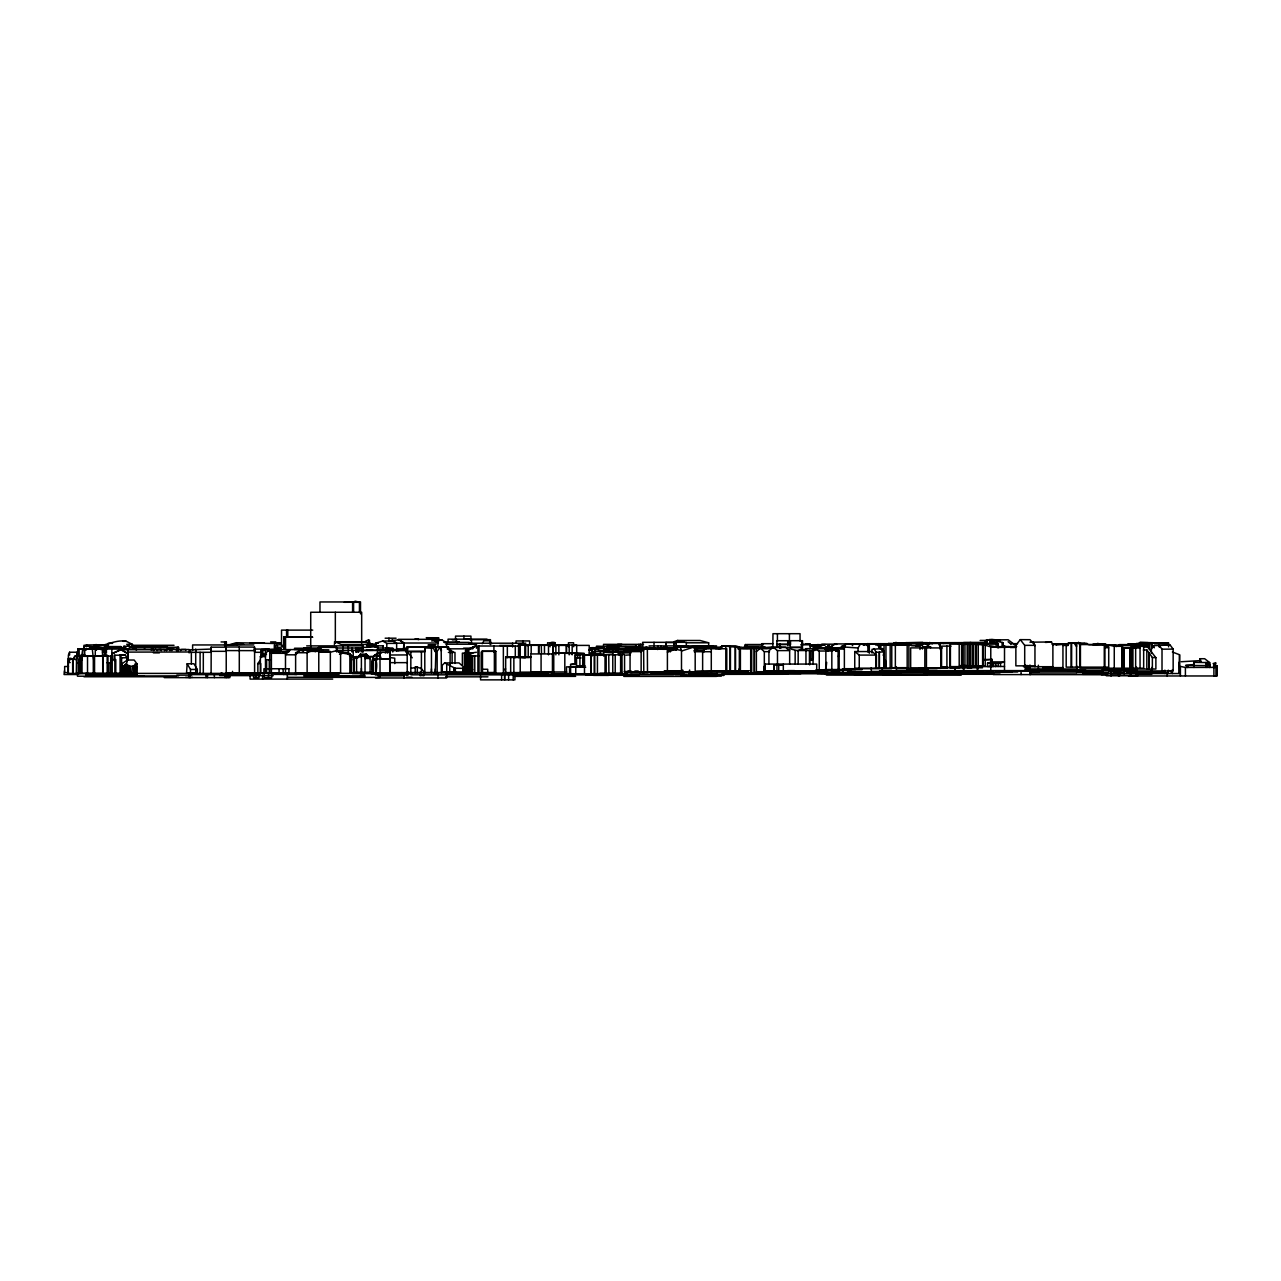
<?xml version="1.0" encoding="UTF-8"?>
<svg xmlns="http://www.w3.org/2000/svg" width="1281" height="1281" viewBox="0 0 1281 1281"><rect width="100%" height="100%" fill="white"/><g stroke="black" fill="none" stroke-linecap="round" stroke-linejoin="round"><path stroke-width="1.5" d="M78.701 656.144L78.701 648.987L84.946 648.987L84.066 649.051M269.747 673.085L269.747 651.196M361.386 668.346L361.386 672.205L361.402 655.039L356.55 658.354L356.582 672.205M674.398 645.912L674.398 642.502M911.127 643.815L905.811 642.646L927.252 642.646L927.252 646.585L930.358 643.126L962.928 642.918L930.358 643.126M336.695 647.385L336.663 651.533L336.695 647.385L318.345 647.385L318.361 650.284M211.125 650.876L211.141 647.177L226.161 647.177L226.225 651.324L211.173 651.34L211.173 650.059M389.792 654.687L389.824 650.556L389.904 672.685M432.834 647.642L440.392 646.921L407.182 646.809L407.23 672.829M366.67 650.3L407.326 650.556L406.718 654.623M997.643 645.256L997.643 639.86L1008.179 639.779L1016.377 646.008M375.925 672.845C379.672 653.118 368.704 655.135 372.547 672.845L372.403 659.667C376.758 660.372 386.221 657.089 377.014 655.904L376.934 653.278L379.977 653.278L380.025 672.845M76.796 655.071L76.828 652.221L69.574 652.237L68.405 655.071L68.341 673.438L128.132 673.518M189.86 649.867L211.141 649.067M171.878 650.572L171.894 649.515L169.877 650.556M360.345 654.127L366.126 654.127C366.078 660.676 365.357 649.851 368.368 656.929L368.368 658.114L368.352 656.496C379.881 656.176 364.188 657.97 361.402 655.472L361.402 656.753M104.834 648.122L104.882 646.553L120.798 646.569L122.175 648.122L103.489 647.61M161.246 650.604L161.262 649.515L157.787 649.515L157.051 650.604M360.441 654.559L358.136 656.929L360.441 654.559L360.393 656.416C357.015 655.135 359.545 659.251 356.246 656.577L353.78 658.546M191.349 663.958L191.349 652.862L189.732 650.46L189.7 651.981L128.148 652.109L128.132 660.259M310.546 649.691L312.468 649.483L294.63 649.339L307.104 649.291M153.832 650.604L153.864 649.531L150.405 649.531M166.626 650.62L166.658 649.515L164.48 650.556M405.629 651.389L405.709 647.978L405.821 652.045M435.348 668.938L435.252 672.621L436.004 647.273L448.414 646.841L450.111 651.004L450.111 664.759M185.793 650.444L185.809 649.499L181.454 649.499L180.733 650.572M254.471 649.227L254.519 647.081L239.243 647.081M357.255 657.761L358.792 656.32M106.419 656.096L112.36 656.096L112.248 659.955L112.36 653.374L114.249 652.589M177.483 650.572L177.082 649.499L176.346 650.588M284.078 646.665L274.518 648.122L274.582 645.48L280.891 644.503L284.078 646.665L284.078 648.122M380.025 652.285L380.025 653.934L380.025 652.285L389.728 652.285L389.728 653.87M815.164 648.907L815.292 645.656L820.657 645.656M269.09 650.892L269.17 649.067L254.551 649.067L254.471 650.876M1216.806 675.968L1216.806 665.896C1209.44 662.709 1218.952 668.234 1213.908 667.401L1185.405 667.449L1180.409 666.408L1180.409 675.968M986.93 641.397L986.93 642.934M421.065 668.314L424.828 672.813L424.748 647.001L424.828 651.116L407.23 651.212L407.182 646.809M281.115 649.771L280.939 648.762L278.409 652.237M955.034 666.76L954.777 670.716L954.777 666.969M121.503 674.286L121.567 665.127C119.661 665.704 124.513 661.829 120.958 665.383L121.006 666.152M745.126 647.241L745.366 644.599L763.412 644.599M73.161 673.422L73.161 659.283L74.794 655.952L76.588 655.936L76.316 673.422M489.598 643.735L489.87 640.772L484.01 640.772L482.184 643.735M82.032 659.187L82.288 656.545L80.207 656.577L79.294 673.486M448.414 646.841L436.116 647.481L435.764 651.004L435.764 647.562M102.512 652.509L102.816 649.531L100.655 649.547M746.439 647.001L746.679 644.679L762.659 644.679M826.677 662.373L825.861 669.947L825.861 651.02M104.738 655.28L104.946 653.582L106.259 656M432.61 646.265L431.393 648.266M838.415 656.769L839.151 651.308L836.685 647.946L824.66 648.827M122.271 663.59L127.267 660.019L134.169 660.019L137.067 663.942L135.081 663.878L135.29 674.286M121.503 665.96L120.99 666.712L122.48 666.809L126.499 663.99L126.819 674.286M1209.808 664.487L1209.568 665.656L1185.582 665.431L1193.348 664.839L1193.956 662.373L1209.664 662.597L1209.953 663.622L1207.006 664.471L1209.808 664.487L1209.808 667.449M1151.347 670.94L1152.019 667.321M126.499 663.99L127.267 660.019M978.14 666.953L977.403 670.716L977.403 666.953M127.78 665.191L127.78 674.286L127.78 665.191L130.278 666.809L130.278 674.286M883.233 655.44L884.034 651.837L882.289 648.602L872.025 649.291L872.025 653.038M135.29 664.839L136.362 666.616L133.48 665.56L134.233 674.286M1053.959 644.295L1056.281 644.743M126.659 674.286L126.819 664.487M584.889 665.576L576.882 665.88L576.53 667.209L576.53 657.97L581.11 657.97M676.24 650.3L677.025 647.465L680.147 646.505L681.492 651.036L695.183 646.633L679.939 647.273L683.91 646.617M96.683 645.112L107.924 644.791M311.747 649.355L318.425 649.355L294.582 648.762L301.051 649.483M623.383 652.221L624.648 649.355L638.675 649.339L637.81 649.355M529.341 657.505L505.643 657.473M83.617 648.859L84.578 646.136L96.299 646.825M547.595 645.384L547.595 642.726C565.69 645.128 545.626 638.05 550.141 646.793M618.211 652.894L617.73 651.709L612.782 651.725L612.238 652.894L603.671 652.253L603.671 656.112M350.818 672.893L350.994 656.48L350.978 672.893M583.544 665.912L582.887 667.209L582.887 654.799M583.912 665.592L583.063 667.209L583.063 654.799M1006.674 647.017L1003.007 645.24L1002.959 642.678L999.02 641.717L998.411 640.612L1000.461 640.612L998.235 639.779M605.849 648.73L607.05 646.617L626.937 646.697L635.328 648.827L635.328 647.834L633.551 648.81M891.56 668.698L844.371 668.698L844.371 647.033L846.117 643.975L866.42 644.295L867.91 646.473M1216.806 665.896L1213.139 663.59L1215.685 662.661L1215.989 663.478M70.647 658.578L74.538 659.219L70.647 658.578L68.341 662.517L70.231 662.517M73.305 659.747L74.266 658.162L75.227 659.747M858.046 651.741L858.046 647.962L860.464 643.975L866.42 644.295M1068.434 642.918L1087.153 643.574L1068.434 642.918L1066.192 646.553L1066.192 667.129L1108.722 667.129L1108.722 647.754L1105.807 644.279L1092.661 644.551M669.611 650.876L672.157 648.698L677.457 648.698M189.7 651.981L189.124 652.862L189.124 649.531L119.581 649.531M187.154 663.766L186.562 672.877L197.306 672.877L197.306 669.451L193.991 663.766L187.154 663.766L190.501 669.467L190.501 672.877M613.679 648.314L614.768 646.697L617.698 647.529M260.379 673.085L260.379 656.609L261.788 654.527L265.183 654.527M866.484 644.615L867.125 643.686L889.174 643.702L874.955 644.231M257.865 673.085L257.865 663.526L260.251 660.083M387.502 653.054L389.696 649.931L389.744 672.845M267.985 650.492L271.396 651.869L280.315 651.869L277.721 650.492L267.985 650.492L265.487 653.934L265.487 673.085M155.257 647.914L156.298 646.569L166.066 646.409L167.058 647.626M437.157 672.621L437.157 651.212L440.184 647.273M1151.347 649.115L1154.181 645.432L1170.226 645.144L1173.156 649.115L1173.156 670.94L1125.743 670.94M1034.952 665.848L1015.865 665.848L1015.865 645.352L1020.284 639.635L1030.036 639.699L1034.952 645.352L1034.952 666.712M134.329 646.537L133.192 647.962L134.361 646.489L144.048 646.409L145.057 647.529M576.882 665.88L575.761 667.209L575.761 673.79M894.41 645.32L896.492 642.934L920.27 643.046L896.492 642.934M103.489 648.122L104.882 646.553M136.443 650.268L135.146 647.273L129.685 647.369L127.924 649.963M739.473 649.259L741.395 647.113L736.015 647.113M1132.084 647.994L1134.822 645.048L1140.042 647.994L1132.084 647.994L1132.084 668.202M290.259 649.595L285.487 654.783L295.623 654.831L300.427 649.595L261.068 649.675L261.068 657.441M643.622 650.059L641.14 651.597L592.062 651.629L592.062 655.424M151.478 649.611L152.391 648.65L153.079 649.611M285.487 673.117L285.487 653.31L286.976 651.773M278.858 651.565L272.885 651.773L271.396 653.294L285.487 653.31M654.015 648.394L603.559 648.57L604.6 651.741L609.083 647.818L613.199 649.387L613.199 653.15M609.5 647.818L605.289 651.789L608.635 650.62L607.867 648.794L604.6 651.741M444.635 662.918L442.121 665.415L442.121 671.917L465.243 671.917L465.243 668.41L459.014 662.918L444.635 662.918L455.363 668.41L455.363 671.917M227.938 644.711L243.678 644.247M718.977 648.73L722.036 645.848L735.646 645.848L739.345 646.985L739.345 672.877L738.785 669.162M277.721 650.492L276.296 651.276M608.635 648.794L605.289 651.613M756.27 651.709L760.402 648.186L773.468 648.186M841.329 647.61L837.358 648.17L841.281 647.61L845.908 643.895M386.766 652.221L389.696 649.931L386.013 652.477M1005.873 647.497L1006.498 646.521M1008.419 646.521L1005.873 646.985M368.976 643.126L373.315 644.503C370.481 643.174 360.473 642.277 368.32 640.1L369.456 640.1L369.456 644.071M816.766 647.818L821.874 644.183L834.636 644.183L829.48 647.818L829.48 645.608L824.852 647.642L829.48 645.608M638.242 649.115L651.677 648.33L650.364 648.378M385.277 652.99L389.696 649.931M378.119 653.086C367.359 661.108 378.103 650.956 381.546 653.086M356.55 658.354L361.386 655.055M354.1 658.354L358.344 657.121M261.068 649.675L281.115 649.003L280.203 649.595M594.832 653.886L598.211 653.774M334.341 644.487L334.885 641.733L365.661 641.733M350.145 672.893L354.052 672.893L354.052 656.833L350.337 656.416L352.803 656.48L347.679 652.605L343.5 652.605L347.775 652.686L351.667 655.648M618.355 648.859L619.283 648.314L616.545 648.907M570.589 673.79L570.589 664.455L575.025 663.622L574.897 654.799L622.054 654.799M1116.231 646.553L1119.642 644.615L1130.611 644.615L1133.557 646.248M1076.536 667.129L1076.536 643.526L1078.49 642.454L1080.091 643.526L1080.043 667.129L1080.091 644.551L1104.927 644.551L1104.927 667.129M94.282 645.112L96.251 644.503M310.162 651.517L313.365 649.755L328.817 649.835M467.725 673.63L467.725 649.787L474.627 646.104L478.454 646.825M475.699 646.104L467.757 649.787M708.937 647.497L710.715 646.553L716.944 647.85L710.363 646.553L708.521 647.85M465.499 650.572L474.338 646.793L465.499 650.572L465.499 673.934M295.623 672.941L295.623 652.734L300.875 650.252L312.404 650.252L315.446 651.693M591.246 655.424L592.398 654.799M705.303 647.594L708.009 647.321L708.025 648.538M111.847 653.838L120.798 649.643L128.132 653.838L121.327 649.643L112.36 653.374M312.404 650.252L307.12 652.734L295.623 652.734M787.191 650.172L790.057 648.843L798.159 650.844L798.159 664.311M798.768 650.172L801.666 648.843L805.957 650.54L814.876 650.524M819.664 646.377L824.035 644.871M827.126 651.004L831.833 651.004L834.956 649.595L838.126 650.988L838.126 669.947M414.996 639.011L418.919 639.507L416.869 638.899M825.861 651.004L829.111 649.595L834.956 649.595M651.997 648.458L653.518 647.818M638.418 649.051L641.349 647.818M569.549 673.79L569.549 667.161L576.338 666.728M836.685 647.946L834.523 648.827L844.371 647.369M987.539 663.11L992.183 661.893L1004.512 661.893L1000.509 663.014L987.539 663.11L987.539 666.472L1004.512 666.472M132.343 647.594L132.343 644.311L126.243 641.285C115.418 639.331 105.859 646.104 95.467 646.232L93.433 647.594M667.401 651.036L672.061 649.259L676.096 650.027M662.789 648.25L650.075 648.762L666.28 648.25L661.204 648.234M618.243 652.525L620.612 651.661L622.71 652.942M686.312 642.806L708.665 642.79L700.034 640.484L677.457 640.484L674.062 641.717L674.062 646.489M765.141 666.056L764.084 666.408L764.084 670.764L816.702 670.764L816.702 664.07L764.901 664.07L764.901 670.764M762.691 647.225L762.003 643.686L772.923 643.686M417.302 672.813L417.302 667.177L410.849 668.346M466.62 673.934L466.62 650.316L468.846 649.595M375.509 647.225L375.509 643.286L382.667 641.028L392.578 641.028L396.646 643.382L386.798 643.382L382.667 641.028M229.587 644.775L236.152 642.726L274.518 643.494L274.518 648.122M276.44 643.751L279.738 642.726L280.891 644.503M339.481 654.207L344.813 652.541L349.873 654.095L349.873 673.214M374.965 646.425L377.655 647.193L373.988 646.601M896.22 642.389L893.674 643.11L922.56 642.389L923.489 644.327M875.932 645L879.15 644.087M877.517 644.023L878.958 647.433L878.958 643.622L875.676 644.551L876.364 643.686L878.958 644.455L867.125 643.686M392.162 639.86L396.646 643.19L404.011 643.222L399.4 639.86L388.944 640.756L388.944 638.194M869.319 643.831L863.33 644.967L869.319 643.831L869.319 653.23M813.051 658.738L809.672 659.667L812.778 659.667M529.581 644.807L532.752 644.775M541.943 644.807L545.114 644.775M1149.265 645.192L1138.585 645.624L1138.585 643.446L1136.503 643.446L1136.503 646.216M1108.722 645.32L1107.569 645.88M598.227 648.138L606.345 645.976L620.709 645.976M987.219 643.735L991.91 642.502L998.155 644.087L998.155 647.898M679.939 647.273L683.91 646.905M90.086 649.067L103.137 648.875M431.633 640.948L441.945 639.94L446.605 642.822L446.605 646.729M940.238 649.563L940.238 642.678L963.584 642.63L963.584 644.151L970.486 642.502L977.403 644.343L979.917 643.719L990.773 646.873L996.714 647.001L989.605 645.8M992.823 642.934L992.743 639.539L997.643 639.972M668.17 648.682L676.336 647.449L670.523 648.891M924.466 643.751L930.086 642.534L925.138 643.751M323.901 652.221L318.777 652.205L330.338 652.205L335.782 650.892L340.586 652.221L340.586 672.781L307.12 672.813M958.828 643.735L964.529 642.389L985.762 642.422L985.762 644.135M980.109 643.735L985.762 642.422M695.135 646.505L677.025 647.465M357.783 657.505L358.184 656.288M816.205 648.682L813.099 645.688L809.592 645.672M816.477 648.955L818.031 648.602M444.203 642.422L458.326 642.197L457.381 642.422M987.139 641.605L984.24 642.454M647.065 647.097L640.052 648.618L667.193 648.666M642.502 648.65C641.973 645.416 665.399 649.739 653.983 648.586M87.524 673.47L87.524 656.4L90.246 655.856L107.972 656L107.972 673.47M92.296 649.003L93.049 655.856L75.387 656.448L102.512 656L102.512 649.003M372.547 659.635L372.771 672.845M1181.258 661.733L1199.608 660.66L1200.057 658.722L1204.668 658.722L1209.664 662.597M479.318 672.957L469.358 673.085L469.358 653.294L476.42 652.269M405.42 674.286L401.626 674.959L401.626 672.605M85.843 655.712L82.016 656.336L82.016 673.47M88.373 656.336L90.246 655.856M922.416 645.096L915.835 645.688L922.416 645.096L922.416 649.019M663.094 647.481L666.905 647.257L663.094 647.481L663.094 649.419M696.832 648.426L702.661 648.442L699.138 648.426M805.589 648.666L817.951 648.634M408.367 672.557L420.136 672.557M103.809 655.28L107.172 655.119L107.172 673.47M95.659 649.035L97.26 648.875M1056.297 644.984L1062.942 644.327L1062.942 668.986M428.35 644.919L435.716 644.727L428.35 644.919L428.35 647.049M773.852 670.764L773.852 665.207L783.315 664.791L776.959 665.191L776.959 670.764M385.853 659.155L389.728 658.818L380.025 658.818M892.617 645.256L907.172 644.327L907.172 667.673L890.167 667.721M773.852 665.207L774.156 670.764M380.025 655.904L377.014 656.176L376.95 653.902M880.383 649.291L880.383 644.807L895.355 645.368L907.172 644.327M892.937 645.256L891.768 645.368L891.768 667.673M1045.536 642.454L1051.509 641.957L1052.886 645.384M77.244 663.142L78.926 663.014L78.926 673.47M625.945 655.167L630.06 654.863M890.167 668.042L890.167 645.064L900.015 644.311L882.209 645.064M1029.956 642.197L1051.509 641.957M984.32 660.019L992.183 659.443L992.183 666.584L975.946 666.584M112.36 656.096L110.678 656.208L110.678 673.518M77.789 656.144L77.789 649.051L78.701 648.987L78.733 656.529M663.014 648.875L671.724 648.49L665.8 648.891M890.167 645.192L902.705 644.503L892.617 645.192M982.879 672.813L982.879 671.724L979.693 671.548L979.693 672.621L989.893 673.31L989.893 672.221L986.722 671.901L986.722 672.973L989.893 673.31M1170.226 645.144L1154.181 645.432M635.424 646.248L636.609 646.184L638.482 649.483M620.548 646.232L636.609 646.184M90.246 656.032L84.722 656.32L84.722 649.019M369.649 647.193L368.368 647.257A13.274 3.026 2.2 0 1 364.188 647.305L363.164 647.209M1143.325 650.075L1146.831 649.931L1149.073 652.894L1149.073 669.034M167.507 648.955L178.459 647.209L159.404 647.385M979.693 672.621L986.722 672.973M366.126 654.127L366.094 656.593L368.336 656.513L368.368 658.114M130.694 674.286L130.694 666.264L133.208 666.184L133.56 674.286M667.401 652.221L675.263 649.259L681.492 650.444L681.492 671.756M613.199 649.387L609.083 647.818M380.025 659.042L389.728 658.818M335.11 674.447L327.087 674.463M873.674 672.541L868.598 672.509L868.598 673.598L901.232 674.19L901.232 673.117L889.318 672.621M705.639 645.912L707 645.784M162.767 647.369L167.507 647.273L168.131 648.955M283.213 652.013L289.474 650.812M355.349 602.214L359.433 602.166L354.981 601.141M545.114 644.807L548.508 645.32L524.97 645.32L524.97 656.913M466.62 650.316L467.725 650.316M260.379 656.609L265.487 656.593M984.465 659.491L992.183 659.443M89.526 647.594L113.737 647.545L108.02 647.513M1105.807 644.279L1092.949 644.327M646.937 648.778L651.645 648.746M652.237 648.746L656.593 648.73M665.912 648.666L676.944 648.602M1158.953 645.144L1162.011 649.179L1173.156 649.115M854.747 651.549L872.025 651.549L876.412 655.087L876.412 668.218L854.747 668.218L854.747 651.549L859.247 655.087L876.412 655.087M455.123 671.917L455.123 668.202L465.243 668.41M308.625 673.149L338.969 673.278L338.969 674.366L312.068 674.43L305.182 674.03L305.182 672.957M122.912 641.301L126.243 641.285M365.085 642.422L366.254 642.405M123.921 647.594L123.921 646.265L129.637 646.232L129.637 647.594M802.418 650.156L802.53 640.692L790.281 640.692L790.297 647.449L802.418 647.385L750.218 647.578L744.837 646.489L750.33 647.578M649.547 648.778L677.009 648.618M625.464 649.339L625.736 651.372L631.277 651.34M120.078 673.422L120.078 655.071L125.314 655.055L126.915 657.777L126.915 661.685M389.872 655.007L407.374 654.927L407.326 650.556M310.13 673.149L322.908 673.31M305.182 674.03L322.908 674.398M359.433 602.166L344.317 602.278L349.313 602.262M722.036 645.848L735.55 647.129L735.55 672.877M735.166 672.877L735.166 647.001L739.345 646.985M637.201 648.506L644.919 648.49M760.402 648.186L764.325 651.661L769.513 651.645M190.501 669.467L197.306 669.451M989.893 642.934L989.749 639.539L992.743 639.539M470.8 644.231L476.404 644.215L476.404 648.218M1154.357 647.786L1151.347 643.59L1149.457 643.59L1149.457 649.051M424.796 647.513L431.393 647.177L431.457 648.266L424.796 647.626M860.464 643.975L834.796 643.895L829.48 648.202L841.281 647.61M816.766 647.786L825.765 647.754M589.132 649.467L592.703 649.467M835.788 650.988L838.126 650.988M813.051 664.407L813.051 648.698L819.248 651.036L827.91 651.004M879.246 668.042L879.246 652.013L884.274 651.997L884.274 668.042M570.589 664.455L576.338 664.439M352.067 601.958L319.978 601.958L319.978 612.254M312.74 630.108L281.532 630.108L281.532 645.624M284.27 646.777L284.27 636.817L312.244 636.865M312.74 637.249L285.535 636.897L285.535 648.843M438.678 641.221L438.678 638.002L426.237 637.73L434.595 637.746M385.149 638.194L396.085 638.194M469.342 639.155L463.93 639.155L463.93 636.113M487.02 639.155L448.062 639.155L448.062 642.357M456.388 639.683L452.385 639.908M469.855 639.683L490.463 639.683L490.463 644.503M434.051 639.94L441.945 639.94M996.106 640.324L998.94 640.324L996.106 640.356L996.106 645.352M980.125 640.42L987.827 640.42M270.579 641.909L275.831 641.909M221.069 641.941L226.385 641.941L226.385 645.896M334.341 642.085L365.085 642.101M1139.978 642.63L1168.592 643.078L1168.592 646.873M444.203 642.389L469.022 642.422L471.488 643.943L471.488 639.155M1139.417 642.63L1148.112 642.63M249.955 642.95L264.478 642.95M1139.978 642.438L1168.592 643.078M280.891 643.062L273.077 643.062L274.518 643.494M403.723 643.014L398.343 639.331L432.289 639.331L437.958 643.014L404.011 643.014L401.449 641.349M469.022 643.206L525.834 643.206M1159.129 646.873L1159.129 643.078L1159.449 646.889M375.509 643.286L378.343 643.286M888.357 643.414L966.05 643.51M524.201 643.783L518.565 643.783L518.565 657.601M1010.565 643.67L1017.53 643.67M787.719 640.708L787.719 644.375L776.894 644.423L790.553 644.439L790.393 640.692M971.238 643.895L950.086 643.895L950.086 666.616L973.496 666.616M132.343 644.311L126.739 644.311L129.637 646.232M445.948 644.215L476.404 644.215M617.57 644.359L621.845 644.311M802.53 644.247L810.281 644.247M1068.786 644.311L1052.293 644.295L1067.345 643.943L1067.473 644.967M376.054 644.407L341.354 644.487L334.885 641.733M643.494 644.359L603.543 644.359L603.543 648.138M887.253 644.583L901.424 644.583M998.155 644.087L961.599 644.343L961.599 665.896L985.233 665.896L985.233 644.327L970.886 644.327L970.886 665.896M1146.351 644.455L1128.193 643.847L1146.351 644.455L1148.4 646.825L1148.4 643.094M538.789 672.349L520.214 672.349L520.214 644.807L529.774 644.823M532.752 644.807L542.151 644.823M552.143 644.823L555.041 644.823M564.441 644.823L567.451 644.823M800.689 644.823L825.508 644.679L817.678 644.823M911.496 645.656L919.998 645.672L896.396 644.743L899.983 645.048M108.725 644.903L86.291 644.935L86.291 646.825M253.846 644.951L192.614 644.951L192.614 650.572M369.985 644.951L376.39 644.951M86.884 645.288L83.954 645.288L83.954 649.227M131.687 645.288L174.024 645.288M553.616 645.384L569.164 645.4M573.023 645.4L589.212 645.4L589.212 655.167M1020.284 639.635L1024.704 645.352L1034.952 645.352M499.734 645.448L511.776 645.448M524.97 645.32L528.22 645.4L520.214 644.807M552.896 645.288L555.874 645.448L552.896 645.288L552.896 653.038M566.266 645.288L569.196 645.512L566.266 645.288L566.266 653.022M1062.782 645.416L1068.306 645.416M1114.406 645.608L1149.457 645.624M306.671 645.896L363.164 645.832L363.164 651.981M366.59 645.832L383.163 645.832M649.051 645.912L716.591 645.88M813.099 645.688L811.578 645.688L815.116 648.923M815.292 645.656L820.945 645.864M1105.183 645.848L1109.218 645.848M1114.646 645.848L1120.475 645.848M520.342 646.056L477.909 646.008L477.909 673.294M673.71 645.944L687.609 645.944M693.902 646.072L712.764 645.896M951.094 646.088L941.551 646.152L941.551 666.809L947.476 666.809M166.066 646.409L133.128 646.409L134.137 647.529M1121.82 646.313L1115.143 644.791L1107.649 644.791L1114.262 646.313L1121.82 646.313L1121.82 668.202L1121.788 648.154L1133.509 648.154L1121.788 648.154L1123.757 651.533M130.71 646.489L156.298 646.569M604.36 646.681L596.209 646.441L603.799 646.457M1143.997 646.729L1147.44 646.729L1155.878 657.697L1155.878 669.034L1103.133 669.034M747.72 646.761L759.041 646.761M760.674 646.873L765.045 646.873M930.534 646.745L923.425 646.745L930.55 646.745L930.534 647.882M1013.191 646.617L1016.554 646.617L990.773 646.617L990.773 670.716M407.518 647.049L429.439 647.049M435.22 647.049L437.029 647.049M709.562 647.161L722.292 647.161M742.708 647.225L758.752 647.225M772.923 647.225L785.621 647.257L789.656 650.588L789.656 664.054M129.685 647.369L167.507 647.273M996.954 647.497L1015.849 647.001M105.186 647.61L96.427 647.61L96.427 650.332M120.702 647.545L125.922 647.594L123.921 646.265M441.401 651.004L441.176 647.706L441.401 672.621M591.614 647.674L594.576 647.674L595.425 652.045L592.318 651.965L591.614 647.674L591.614 655.664M629.996 647.594L633.294 647.594M634.527 647.594L646.441 647.594M303.725 648.01L318.825 648.01M335.958 648.01L363.164 648.01M377.511 648.01L392.771 648.01L392.771 651.981M637.426 648.01L646.569 647.818M676.288 648.01L670.363 648.01L670.363 651.885M694.286 647.946L698.721 647.946M713.581 647.209L720.258 648.202M942.176 647.946L910.663 647.882L910.663 668.025L947.86 667.961M309.105 648.25L309.265 649.291L309.105 648.25L294.582 648.25L294.598 649.467M463.578 648.17L472.961 648.17M601.109 648.218L590.621 648.218M695.183 648.09L697.248 648.09M704.214 648.154L701.011 648.154L706.632 648.618M721.235 648.378L714.894 648.25L716.559 648.25M694.894 648.57L706.183 648.538M715.358 648.57L721.171 648.554M742.564 648.442L767.239 648.442M309.105 648.65L318.361 649.323M397.238 648.827L408.191 648.827M447.117 648.827L472.849 648.827M595.473 649.675L595.425 652.045C591.694 645.432 600.805 653.134 604.504 650.091L603.559 648.618L594.576 648.618L594.576 647.674M695.663 648.698L697.649 648.698L694.382 648.698M737.728 648.73L750.698 648.73L750.698 672.877L627.082 672.685M813.051 648.698L828.615 648.827M77.789 649.051L127.636 649.067L127.636 660.259M389.424 648.891L393.683 648.891M620.196 652.718L615.344 649.099L620.196 652.718L616.962 650.86M386.173 649.803L378.808 650.492M588.668 649.931L592.591 649.931M604.6 649.947L643.43 649.915M407.582 650.059L400.04 650.364M643.398 649.995L631.533 649.995L630.06 651.597L630.06 671.82M335.894 650.412L407.23 650.332M239.291 650.636L239.243 646.985L226.161 646.985L226.225 650.572L254.599 650.636L254.599 673.133M693.982 650.572L703.974 650.572M768.936 664.054L768.936 650.668L773.244 647.257L777.471 650.588L789.656 650.588M630.444 651.004L631.517 651.004M330.13 651.372L307.12 651.372L307.12 672.909M835.596 651.308L839.151 651.308L839.151 669.531M272.885 651.773L289.394 651.565M338.136 651.725L341.098 651.725L341.098 653.054L336.679 650.075L336.679 651.725M694.254 651.709L711.291 651.709M189.828 652.349L211.173 652.301L211.141 647.177M424.828 651.821L407.23 651.821L412.258 657.81M339.545 652.221L340.586 652.221M482.088 652.109L481.192 652.109L481.192 673.294M603.671 652.253L608.603 652.221M623.11 652.221L608.891 652.221M623.767 652.237L628.122 652.221M448.382 652.397L454.979 652.397L454.979 663.43M153.416 652.862L159.372 652.862M564.809 671.949L564.809 652.798L584.392 653.518L553.76 652.862L553.76 671.949M553.76 652.862L572.767 653.534L564.809 652.798M589.372 652.99L592.975 652.99M631.053 652.878L617.826 652.878L617.73 651.709M465.499 653.134L462.377 653.134L462.377 664.567M349.649 653.55L343.5 653.262L349.569 654.015L349.649 656.192L349.569 653.55M376.934 653.278L380.025 653.726M553.76 653.934L530.83 653.934L530.83 672.349M591.165 654.047L603.735 654.047M596.802 654.495L600.997 654.495M125.314 655.199L114.249 655.199L114.249 660.692M603.831 655.231L583.127 655.039L583.928 655.215M361.386 655.472L365.037 655.472L365.037 672.205M479.318 655.936L471.696 655.936L471.696 672.957M374.692 655.456L380.025 656.176M356.246 656.577L358.344 657.377M350.818 656.833L354.052 656.833L353.028 656.432M531.039 656.769L505.691 656.769L505.643 672.621L552.143 672.461M530.83 657.329L520.214 657.329L525.306 657.793M120.078 655.071L121.615 657.777L126.915 657.777M110.678 659.587L115.786 659.587L115.786 673.438M269.747 659.795L266.624 659.795L266.624 673.085M389.904 662.645L407.406 662.645M107.076 662.773L110.678 662.773L108.981 663.238L108.981 673.454M257.865 663.526L260.7 663.526L260.7 673.085M959.757 665.608L967.747 665.608L967.747 667.961M68.485 666.504L64.658 666.504L64.658 672.605L68.485 672.605M1023.471 666.712L1052.886 666.712M571.454 666.857L566.522 666.857L566.522 673.79M969.557 666.777L977.099 666.777M569.549 667.161L585.721 667.209M942.176 667.513L959.917 667.513M968.436 667.785L982.543 667.785M1042.814 667.625L1062.942 667.625M875.371 668.042L900.015 668.042M949.765 667.961L971.622 667.961M918.765 668.298L941.023 668.298M1079.739 668.202L1143.661 668.202L1143.661 645.608M896.396 668.618L922.416 668.618M926.771 668.586L937.18 668.586M911.928 668.698L926.771 668.698M505.675 669.002L504.858 669.002L505.675 672.253M1077.257 668.986L1025.521 668.97L1025.521 665.624L1028.003 665.624L1028.003 668.97M482.473 669.274L487.725 669.274L487.725 672.525M855.596 669.162L860.56 669.162M906.74 669.274L918.029 669.274M918.717 669.274L928.036 669.274M471.536 669.435L472.705 669.435M824.66 669.531L855.644 669.531M1114.518 669.611L1136.503 669.611M816.157 669.947L839.936 669.787M841.329 669.723L862.017 669.723M1025.216 669.723L1052.678 669.723M1057.161 669.787L1076.809 669.787M1102.397 669.915L1108.257 669.915M816.093 670.075L851.032 670.027M1025.601 670.171L1031.093 670.171M1044.175 670.187L1113.013 670.123M1026.129 670.443L1036.185 670.443M1067.393 670.379L1085.952 670.379M1101.564 670.459L1121.195 670.459M664.295 670.748L681.492 670.748M787.463 670.604L794.62 670.604M816.061 670.555L828.054 670.555M882.289 670.636L1035.576 670.62M1103.037 670.523L1127.488 670.523M64.434 670.844L64.05 674.527L77.581 674.527M634.864 670.972L638.226 670.972M675.647 670.828L678.29 670.828M962.591 670.86L982.879 670.86M1078.89 670.924L1089.587 670.924M1109.154 670.812L1125.102 670.812M627.946 671.036L631.165 671.036M925.683 671.068L943.489 671.068M1017.29 671.228L1102.941 671.228M1123.661 671.116L1129.073 671.116M624.407 671.532L630.172 671.532M871.304 671.452L890.615 671.452M912.2 671.42L939.822 671.42M971.446 671.516L983.2 671.42M1076.104 671.532L1083.806 671.532M624.407 671.82L667.401 671.82L667.401 648.698M669.611 671.724L695.183 671.756L695.183 646.633M756.27 671.724L789.656 671.708M932.728 671.772L939.421 671.772M530.83 672.061L566.682 671.949M785.749 671.997L839.936 672.029M847.67 672.077L879.15 672.077M881.648 671.965L928.004 671.965M996.106 671.981L1017.674 671.981M1032.198 671.981L1039.179 671.981M1143.068 672.061L1162.267 672.061M353.364 672.205L373.123 672.205L373.059 656.513M624.824 672.349L632.366 672.349M646.665 672.109L682.725 672.125M794.012 672.157L827.126 672.317M847.542 672.141L901.392 672.141M926.964 672.333L932.856 672.333M939.581 672.109L962.111 672.109M982.927 672.317L1011.83 672.173M1082.877 672.093L1099.915 672.093M1126.768 672.157L1164.573 672.301M389.904 672.589L407.406 672.589M424.059 672.557L450.111 672.621M630.444 672.573L648.138 672.573M723.333 672.525L744.389 672.525M799.856 672.381L818.687 672.381M831.049 672.413L855.596 672.413M858.654 672.413L888.085 672.413L888.085 670.828L879.551 670.828L879.551 672.413M891.56 672.557L958.572 672.477M965.442 672.605L994.152 672.605M1076.761 672.589L1108.898 672.589L1108.898 669.13M1143.004 672.493L1161.883 672.493M372.355 672.845L454.979 672.621M472.705 672.701L471.072 672.765L471.072 657.393L472.225 657.393L472.225 670.844M791.914 672.797L803.571 672.861M805.893 672.797L810.281 672.797M814.764 672.797L818.735 672.797M866.613 672.877L873.258 672.877M889.158 672.877L1000.077 672.845M1082.669 672.685L1100.219 672.685M1113.061 672.685L1122.989 672.717M226.048 673.117L316.967 672.909M506.603 673.005L548.508 673.053M672.093 673.053L682.645 673.053M722.628 672.941L728.265 672.941M731.451 673.037L735.79 673.037M766.662 673.037L817.598 673.053M846.757 672.957L880.976 672.957M1031.301 672.941L1076.488 672.941M1143.629 673.117L1158.568 673.117M78.509 673.422L283.966 673.374M295.927 673.406L300.859 673.406M318.809 673.342L381.226 673.342M466.62 673.294L507.34 673.294M508.701 673.31L525.578 673.342M599.892 673.214L621.797 673.182M657.713 673.23L660.756 673.23M724.534 673.198L814.636 673.165M820.625 673.358L826.485 673.358M865.075 673.31L890.359 673.246M925.875 673.39L986.53 673.39M1095.815 673.358L1098.217 673.358M268.77 673.55L283.405 673.55M296.664 673.518L309.714 673.518M318.329 673.566L336.759 673.566M352.323 673.55L380.729 673.55M462.377 673.582L527.948 673.534M551.471 673.646L571.934 673.646M591.614 673.662L622.054 673.662L621.99 654.495M651.148 673.678L679.603 673.678M722.34 673.438L733.549 673.438M759.441 673.502L800.897 673.63M817.118 673.518L848.663 673.518M850.92 673.566L877.357 673.566M926.691 673.518L938.605 673.518M1110.819 673.582L1118.665 673.582L1118.665 675.744M1137.112 673.534L1179.545 673.534L1179.545 654.751L1172.387 652.013M371.25 673.822L405.821 673.694M433.747 673.758L438.118 673.758M463.514 673.806L507.004 673.934M560.101 673.71L627.274 673.79M722.564 673.79L856.765 673.742M927.588 673.742L944.337 673.742M1083.486 673.854L1143.885 673.854M72.633 674.158L78.397 674.158M296.391 674.03L329.009 674.03M406.477 673.95L411.89 673.95M677.889 674.03L683.99 674.03M689.754 674.094L715.182 674.094M740.93 673.982L753.564 673.982M761.571 674.142L788.055 674.142M925.987 674.19L993.383 674.158M120.83 674.286L137.067 674.286M190.757 674.318L236.761 674.43M249.315 674.447L260.155 674.447M274.134 674.382L283.822 674.43M294.582 674.382L318.425 674.382M506.475 674.334L573.616 674.447M586.762 674.318L594.544 674.318M722.484 674.35L783.299 674.27M825.412 674.398L869.239 674.479M957.275 674.27L993.175 674.27M1082.557 674.318L1103.101 674.318M1136.151 674.318L1151.779 674.318M192.374 674.559L251.108 674.607M283.533 674.527L296.824 674.527M515.619 674.623L564.457 674.735M585.513 674.687L673.694 674.671M674.943 674.655L686.52 674.655M993.255 674.559L1100.123 674.671M375.365 674.959L407.31 674.959M410.977 674.815L624.584 674.911M711.003 674.975L682.453 674.975L682.501 671.1M826.533 674.927L855.019 674.927M882.833 674.863L926.964 674.863L926.964 670.908M85.667 675.135L126.707 675.135M176.794 675.135L191.654 675.135M360.361 675.247L363.164 675.247M379.32 675.247L383.163 675.247M514.402 675.167L554.705 675.167M606.954 675.263L639.347 675.263M705.303 675.055L722.724 675.055M854.587 675.167L961.214 675.167M1101.212 675.103L1107.793 675.103M514.402 675.439L529.613 675.439M593.407 675.375L608.587 675.375M695.935 675.407L723.765 675.407L723.765 671.644M219.611 675.567L273.269 675.663M306.671 675.631L324.349 675.631M330.786 675.744L348.48 675.744M419.8 675.567L424.187 675.567L424.187 671.836M1106.288 675.76L1137.768 675.744L1137.768 673.246L1119.306 673.358L1119.306 675.744M178.523 675.856L126.05 676.016L125.874 664.006M303.725 675.84L365.085 675.84M377.863 675.84L402.378 675.84M681.044 675.856L721.331 676M1128.449 675.968L1216.95 675.968L1216.95 665.64M144.417 676.208L77.484 676.208L77.484 673.085M513.793 676.16L562.871 676.16M514.834 676.368L575.617 676.368M623.751 676.4L716.591 676.4M83.954 676.752L176.154 676.752M351.026 676.864L364.525 676.864M445.66 676.832L487.965 676.832M185.537 677.345L192.598 677.345M287.344 677.281L379.72 677.409L379.72 674.366M406.477 677.201L411.89 677.201M164.304 677.633L229.875 677.633L229.875 673.87M375.509 677.969L446.605 677.969L446.605 674.062M332.692 679.09L250.083 679.09L250.083 675.151M835.372 644.343L836.717 644.343M880.383 644.807L885.956 645.208L885.956 668.042L885.491 660.388M1010.245 647.497L1014.712 647.497M765.093 647.802L773.003 647.145L768.44 648.586L761.41 648.49M844.179 649.067L837.502 649.067M90.855 648.875L82.753 649.019L85.987 650.332M119.661 649.403L168.548 649.467M364.445 650.476L372.755 650.3M365.037 658.482L365.021 656.721L365.037 658.482L370.097 658.498L370.081 656.753L370.097 672.205M90.999 649.019L96.107 649.035M379.977 653.358L377.815 653.31L380.025 653.886M82.016 659.923L80.655 659.923L80.655 673.47M915.499 643.542L920.639 643.558M108.084 643.318L112.6 643.35M71.192 658.466L68.165 658.466L68.165 673.47M868.598 673.598L901.232 674.19M614.768 648.314L607.05 646.617M261.644 652.333L254.599 652.301L254.551 649.067M84.914 654.879L81.215 654.847L79.678 656.4L79.678 673.47M399.064 650.668L395.108 649.451L396.437 650.652L399.064 650.364M261.788 654.527L266.464 654.575M643.799 671.933L642.966 672.733M469.358 653.294L472.849 653.326M464.987 672.653L468.814 672.701L470.223 674.254L445.9 673.486L445.9 672.413L470.223 673.165M445.9 673.486L470.223 674.254M631.389 648.762L635.328 648.827M977.403 644.343L985.73 645.032M1179.545 654.751L1179.417 673.534L1179.144 662.165M635.36 647.834L646.825 648.122M1104.927 647.626L1108.722 647.754M607.867 648.794L616.129 649.099M1149.073 652.894L1152.372 657.505L1155.878 657.697M805.893 643.879L810.281 644.103L810.152 648.074M873.962 648.602L876.092 652.157L879.439 652.365L879.439 668.042M1130.931 646.184L1132.34 646.281M845.204 646.649L841.329 646.393L844.339 646.393L843.474 646.329M844.371 647.033L858.046 647.962M720.194 648.186L717.52 647.914M1139.898 646.184L1147.44 646.729M435.012 637.746L438.678 638.002M300.987 649.691L294.63 649.083M79.214 659.347L80.879 659.507M1010.245 646.617L1014.712 647.065M882.209 644.807L885.956 645.208M990.101 642.934L989.749 639.539M990.101 639.731L986.29 640.116L986.114 642.934M435.252 650.988L437.157 651.212M927.076 671.772L932.792 672.477M288.145 637.201L283.774 636.897L283.774 648.843M389.872 657.521L394.74 658.178L394.74 663.622M366.094 656.593L368.336 656.913L366.094 654.335M284.27 636.817L286.576 637.201L286.576 630.108M281.26 650.124L278.778 649.707L280.123 650.3M817.678 644.535L818.559 644.679M285.535 636.865L287.793 637.249L287.793 630.108M130.278 666.809L131.062 674.286M694.318 648.346L697.649 648.955M960.061 643.735L954.777 642.678L960.061 643.847M1097.481 643.382L1103.533 644.663L1089.138 644.679L1084.014 643.382M584.536 655.039L585.337 654.799M927.252 642.646L932.456 643.799M347.503 653.55L349.569 654.015M940.238 642.678L943.889 643.494M449.471 650.668L452.962 651.517M541.287 645.32L541.495 653.278M963.584 642.63L968.612 643.911M927.764 643.911L922.816 642.63L922.816 644.327M625.048 646.617L632.045 648.442M677.457 640.484L684.438 642.325M274.582 645.48L277.737 646.409M794.508 671.692L798.271 672.861M404.011 643.222L403.451 648.843M436.004 647.273L437.077 647.626M824.66 648.698L828.006 649.835M415.957 666.696L421.417 668.618M798.159 650.844L797.342 650.524L805.957 650.54L805.957 664.391M1162.94 671.372L1168.272 673.534L1168.272 670.155M375.317 654.959L376.198 655.344M104.77 652.285L105.57 652.653L105.57 649.067M368.976 642.966L372.195 644.487M300.875 650.252L303.581 651.549M805.237 648.859L806.582 649.531M322.139 649.931L321.211 649.419M1119.642 644.615L1122.7 646.248M322.188 649.963L318.377 647.722L323.148 650.54M221.261 672.765L224.191 674.43M447.934 648.01L450.576 649.627M339.113 651.725L336.679 650.091L341.643 653.166M448.206 649.307L451.376 651.372M336.679 650.075L341.13 653.118M881.6 650.14L884.034 651.837M705.335 647.642L705.831 648.538M1008.083 641.765L1011.013 644.087M1078.49 642.454L1079.691 645.128M836.685 649.067L839.151 651.308M126.659 665.095L127.62 666.024M143.856 646.457L145.057 647.658M1133.717 644.455L1135.574 646.553M1138.585 643.446L1141.099 646.393L1140.218 645.192M1170.322 671.004L1172.387 673.534L1172.387 669.627M826.805 647.946L828.006 649.595M1074.391 643.574L1076.536 646.585L1076.536 643.526M851.753 644.295L852.682 645.624M102.816 649.531L104.738 652.509L104.738 656M938.509 642.918L941.087 649.563M489.87 640.772L491.68 643.735M882.289 648.602L884.274 651.997M1134.309 645.544L1135.639 647.994L1135.639 668.202M132.728 645.176L134.137 647.802M432.386 646.265L435.252 651.821M76.588 655.936L78.221 659.283L78.221 673.422M513.857 657.473L513.873 672.621M1033.287 641.957L1034.952 645.672M76.828 652.221L77.997 655.071M1201.098 661.54L1200.057 658.722L1200.057 662.213M868.326 644.103L869.319 647.433M779.777 644.439L780.85 648.234M518.565 646.056L519.349 649.899M373.636 659.667L376.262 659.667L373.588 659.667L373.588 656.144M93.305 656.4L94.186 663.99M695.007 646.04L695.327 649.179M746.679 644.679L747.063 648.442M745.366 644.599L745.67 648.058L745.67 644.567L746.279 645.928M620.612 654.799L620.901 658.594M815.581 645.864L815.693 648.794M120.798 646.569L120.83 648.122M254.519 647.081L254.599 650.636M612.782 651.725L612.798 652.894M178.507 650.156L178.459 647.225L178.459 651.052M69.574 652.237L69.606 655.071M203.311 652.605L203.311 673.262M195.737 652.301L195.705 649.067L195.737 673.262M431.441 668.874L431.457 672.621L431.457 647.706M1215.941 666.953L1215.941 675.968M1214.132 665.896L1214.132 667.449M1213.908 667.401L1213.908 675.968M1213.603 665.64L1213.603 667.449M1209.568 665.656L1209.568 667.449M1207.166 663.622L1207.006 667.449M1205.965 662.405L1205.933 667.449M1193.956 662.373L1193.956 667.449M1187.727 665.64L1187.727 667.449M1187.167 665.752L1187.167 667.449M1185.405 667.449L1185.405 675.968M1167.199 672.557L1167.199 675.968M1164.877 670.155L1164.877 673.534M1162.011 649.179L1162.011 670.94M1152.372 657.505L1152.372 669.034M1151.347 643.59L1151.347 653.134M1148.849 652.878L1148.849 669.034M1146.831 649.931L1146.831 669.034M1140.042 645.608L1140.042 668.202M1137.32 673.246L1137.32 675.744M1136.503 667.081L1136.503 670.94M1132.852 648.154L1132.852 668.202M1132.34 647.994L1132.34 668.202M1130.931 673.246L1130.947 675.744M1130.499 673.246L1130.483 675.744M1130.306 648.154L1130.306 668.202M1130.082 648.154L1130.082 668.202M1124.013 648.154L1124.013 668.202M1124.11 669.851L1124.11 673.854M1123.645 648.154L1123.645 668.202M1119.754 670.299L1119.754 672.685M1119.754 673.358L1119.754 675.744M1119.306 670.299L1119.306 672.685M1118.217 673.582L1118.217 675.744M1114.262 646.313L1114.262 668.202M1111.268 675.744L1111.268 671.708L1110.819 675.744M1104.27 644.551L1104.27 667.129M1099.466 671.708L1099.466 673.886M1080.427 644.551L1080.427 667.129M1077.449 666.392L1077.449 670.379M1071.637 643.238L1071.637 667.129M1071.124 643.238L1071.124 667.129M1052.886 644.327L1052.886 667.625M1038.363 665.207L1038.363 668.97M1030.404 670.732L1030.404 674.559M1029.972 664.999L1029.972 668.97M1029.844 670.732L1029.844 674.559M1027.682 665.624L1027.682 668.97M1025.985 665.624L1025.985 668.97M1025.473 665.159L1025.473 670.716M1024.704 645.352L1024.704 665.848M1021.069 670.732L1021.069 674.559M1004.512 646.617L1004.512 670.716M1002.959 642.678L1003.007 647.017M1002.126 642.357L1002.126 647.017M1000.509 663.014L1000.509 666.472M998.267 662.982L998.123 666.472M995.689 663.014L995.689 666.472M995.529 663.062L995.529 666.472M994.536 639.94L994.536 642.934M993.672 639.651L993.688 642.934M993.383 663.03L993.383 666.472M993.159 663.11L993.159 666.472M992.599 639.667L992.615 642.934M991.542 639.523L991.542 642.934M990.341 663.142L990.341 666.472M983.055 644.327L983.055 665.896M982.607 644.327L982.607 665.896M978.252 644.327L978.252 665.896M976.378 644.327L976.378 665.896M975.626 644.327L975.626 665.896M973.56 644.327L973.56 665.896M972.775 644.327L972.775 665.896M969.637 644.343L969.637 665.896M968.004 644.343L968.004 665.896M967.203 644.343L967.203 665.896M964.929 644.343L964.929 665.896M963.088 644.343L963.088 665.896M962.335 644.343L962.335 665.896M959.197 643.895L959.197 666.616M950.406 646.088L950.406 667.513M946.915 646.088L946.915 667.513M940.927 647.946L940.927 667.961M926.435 647.946L926.435 667.961M924.85 647.882L924.85 668.025M923.809 670.972L923.809 674.863M920.543 642.966L920.543 644.327M919.998 645.096L919.998 649.499M908.87 644.743L908.87 668.618M896.396 666.793L896.396 670.636M896.508 672.685L896.508 673.758M895.355 645.368L895.355 667.673M884.034 645.208L884.034 668.042M882.289 667.737L882.289 671.452M880.752 643.622L880.752 647.449M876.092 652.157L876.092 668.042M875.307 672.685L875.307 673.758M871.304 667.737L871.304 672.077M867.91 643.831L867.91 652.029M859.247 655.087L859.247 668.218M847.67 668.666L847.67 672.413M843.202 668.666L843.202 672.413M842.546 668.666L842.546 672.413M831.833 651.004L831.833 669.947M828.295 645.608L828.295 648.907M819.248 651.036L819.248 669.947M813.307 652.333L813.307 658.242M811.161 650.524L811.129 660.436M809.688 650.524L809.672 664.871M809.528 650.524L809.528 664.391M802.146 640.692L802.146 650.156M802.05 640.692L802.05 650.156M800.049 641.092L800.049 633.695L772.971 633.695L772.859 647.321M795.149 650.86L795.149 664.311M789.416 633.695L789.416 644.951M787.831 645.656L787.831 640.708L776.894 640.708L776.894 647.305M783.315 664.07L783.315 670.764M780.065 643.879L780.065 647.305M779.953 644.375L779.777 648.234M779.569 644.439L779.569 647.449M778.736 665.207L778.736 670.764M777.423 633.695L777.423 641.317M777.471 650.588L777.471 664.054M765.141 664.07L765.157 670.764M764.325 651.661L764.325 671.724M762.115 643.686L762.115 647.289M756.366 648.442L756.366 673.182M754.397 648.442L754.397 673.182M754.269 648.442L754.269 673.182M751.691 648.442L751.691 673.182M740.402 648.73L740.402 672.877M730.442 647.081L730.442 672.877M730.106 646.969L730.106 672.877M726.775 672.877L726.775 648.73L703.653 648.73L703.653 652.445M725.815 646.985L725.815 672.877M723.589 671.644L723.589 675.407M717.072 671.644L717.072 675.407M711.291 648.73L711.291 672.877M708.665 642.806L708.665 646.585M702.629 651.709L702.629 672.717M689.642 670.011L689.642 672.781M689.194 671.1L689.226 674.975M686.312 646.585L686.312 642.325L642.63 642.325L642.63 648.09M684.374 645.912L684.374 647.529M682.853 671.1L682.853 674.975M682.725 670.011L682.725 672.781M681.108 645.896L681.108 647.529M676.256 646.489L676.256 642.502L665.848 642.502L665.848 645.912M674.43 642.502L674.43 645.912M666.104 642.502L666.104 645.912M664.951 647.497L664.951 649.419M661.3 645.912L661.3 648.73M657.681 645.912L657.681 649.563M654.031 642.325L654.031 646.168M647.353 648.698L647.497 671.82M643.622 648.698L643.799 672.733M642.438 644.359L642.438 648.138M641.14 651.597L641.14 671.82M640.596 644.359L640.596 648.138M640.18 644.359L640.18 648.138M640.276 671.868L640.276 672.733M639.539 671.868L639.539 672.733M638.835 644.359L638.835 648.138M625.736 651.372L625.736 652.269M624.568 673.79L624.568 654.495L618.835 654.799M620.612 654.495L620.612 673.79M615.216 654.799L615.216 673.79M612.782 654.799L612.782 673.79M608.731 654.799L608.907 673.79M606.185 654.799L606.185 673.79M605.032 654.799L605.032 673.79M600.373 651.629L600.357 655.424M597.442 654.799L597.442 673.79M594.768 654.799L594.768 673.79M594.192 654.799L594.192 673.79M592.094 651.629L592.318 655.904M591.053 654.799L591.053 673.79M590.861 654.799L590.861 673.79M584.488 654.799L584.488 673.79M579.909 654.799L579.909 667.209M577.731 654.799L577.731 657.97M576.722 654.847L576.674 645.064L548.492 645.064L548.508 654.847M575.665 654.799L575.665 663.51M573.664 646.761L573.584 642.774L568.428 642.774L568.54 646.761M572.175 645.064L572.159 654.847M569.196 645.064L569.196 654.847M566.586 645.512L566.586 653.166M558.852 645.064L558.868 654.847M555.874 645.064L555.874 654.847M555.201 642.726L555.153 646.793M553.248 645.448L553.248 653.15M552.447 653.822L552.447 672.045M544.457 645.32L544.457 653.262M541.078 653.822L541.078 672.061M538.869 645.368L538.869 653.086M538.532 645.368L538.532 653.086M531.183 645.32L531.183 653.262M529.613 644.791L529.613 640.948L516.051 640.948L516.051 643.206M528.22 645.368L528.22 657.233M525.61 645.4L525.61 656.961M522.696 640.948L522.696 643.206M518.725 643.783L518.725 657.409M515.298 646.056L515.298 657.633M514.914 673.918L514.914 679.859L480.567 679.859L480.567 675.904M513.201 673.918L513.201 679.859M512.592 643.206L512.592 647.001M510.671 657.473L510.655 672.621M508.605 673.918L508.605 679.859M507.34 646.008L507.34 657.697M504.746 673.918L504.746 679.859M504.538 674.126L504.538 679.859M503.353 646.008L503.401 673.294M501.624 673.918L501.624 679.859M495.171 672.509L495.171 651.26L482.088 651.26L482.088 673.294M494.946 651.34L494.946 672.509M494.37 651.34L494.37 672.509M493.922 646.008L493.922 652.109M482.473 651.34L482.473 672.525M479.046 646.008L479.046 673.294M474.755 655.936L474.803 672.957M472.705 655.936L472.705 672.957M471.984 657.393L471.984 672.765M471.296 657.393L471.296 672.765M470.944 640.052L470.944 636.113L455.54 636.113L455.54 639.155M470.751 653.294L470.751 673.085M468.83 649.771L468.814 673.79M464.411 653.134L464.411 673.582M463.082 668.41L463.082 671.917M462.793 668.154L462.793 671.917M456.5 639.155L456.5 642.422M453.746 668.41L453.746 671.917M452.113 652.397L452.113 663.43M449.743 664.823L449.743 671.917M446.733 664.823L446.733 671.917M446.781 672.861L446.781 673.95M437.958 640.948L437.958 646.905M437.958 674.094L437.958 677.969M437.606 672.557L437.606 674.959M423.659 672.061L423.659 675.567M421.417 651.821L421.417 672.813M420.328 672.029L420.328 675.567M415.204 666.937L415.204 672.813M410.849 651.821L410.817 672.813M408.367 674.959L408.367 671.965L406.942 671.965L406.942 674.959M404.011 643.014L404.011 649.019M402.394 672.653L402.394 674.959M396.646 643.19L396.646 651.068M388.607 648.01L388.607 651.981M388.447 648.01L388.447 651.981M387.567 648.01L387.406 651.981M386.798 643.382L386.798 649.147M385.965 648.01L385.965 651.981M385.805 648.01L385.805 651.981M382.971 645.832L382.971 649.755M377.511 645.832L377.511 651.981M377.014 653.726L377.014 659.875M376.262 656.176L376.262 658.914M376.134 658.946L376.134 672.845M375.541 659.058L375.541 672.845M368.32 640.1L368.32 644.487M364.396 672.845L364.332 677.409M362.507 645.832L362.507 651.981M361.674 643.286L361.674 612.254L310.723 612.254L310.723 647.129M361.21 648.01L361.21 651.981M360.505 613.839L360.505 601.942L352.595 601.942L352.595 612.254M360.441 654.127L360.345 656.737M359.433 601.942L359.433 612.158M358.68 648.01L358.68 651.981M358.536 648.01L358.536 651.981M357.079 648.01L357.079 651.981M356.903 648.01L356.903 651.981M356.038 648.01L356.038 651.981M355.878 648.01L355.878 651.981M353.892 656.833L353.892 672.893M353.588 601.942L353.588 612.254M353.364 658.77L353.412 672.205M353.236 650.412L353.22 659.971M351.939 648.01L351.939 651.981M348.32 645.72L348.32 651.981M342.796 645.72L342.796 651.981M335.334 612.254L335.334 643.286M330.338 652.205L330.338 672.781M327.312 673.486L327.312 674.575M318.777 651.372L318.777 672.813M315.062 673.358L315.062 674.447M287.344 673.79L287.344 679.09M283.149 668.746L283.149 672.797M279.082 668.73L279.082 672.797M271.7 674.206L271.7 677.681L264.27 677.681L264.27 674.206M271.396 651.869L271.396 673.117M269.266 659.795L269.266 673.085M268.466 674.206L268.466 677.681M265.343 649.643L265.343 655.472M262.909 649.771L262.909 655.568M262.589 675.151L262.589 679.09M261.612 649.643L261.612 657.425M259.05 674.286L259.05 677.633L253.59 677.633L253.59 674.286M255.976 674.286L255.976 677.633M239.291 650.572L239.291 673.117M237.305 643.062L237.305 644.743M232.55 671.372L232.437 673.101M228.13 673.854L228.13 677.633M226.561 673.934L226.561 677.633M226.225 650.572L226.225 673.998L211.109 673.998L211.173 651.34M226.161 641.941L226.161 645.896M225.088 673.886L225.088 677.633M224.687 641.941L224.687 645.896M214.375 673.918L214.375 677.633M207.506 673.918L207.506 677.633M206.033 673.918L206.033 677.633M200.092 652.301L200.092 673.262M190.212 673.934L190.212 677.633M189.124 673.934L189.124 677.633M177.29 647.241L177.29 651.052M137.067 663.942L136.955 674.286M136.491 666.056L136.362 674.286M135.514 665.784L135.514 674.286M133.208 666.184L133.208 674.286M129.637 665.56L129.637 674.286M127.299 672.301L127.299 676.016M125.074 664.951L125.074 674.286M124.93 665.592L124.93 674.286M124.353 665.463L124.289 674.286M123.456 665.832L123.248 674.286M122.656 666.28L122.48 674.286M121.615 657.777L121.615 665.592M121.855 666.152L121.855 674.286M120.894 664.935L120.99 674.286M114.874 655.199L114.874 673.518M112.2 659.587L112.2 673.438M111.847 649.067L111.847 656.096M106.419 649.067L106.419 653.102M104.418 649.019L104.418 655.344M103.201 656L103.201 673.47M102.72 656L102.72 673.47M95.274 649.003L95.274 656L93.305 656L93.305 673.47M94.554 656L94.554 673.47M86.275 673.085L86.275 676.208M82.753 654.559L82.753 648.859L81.952 654.575M72.649 659.219L72.649 673.438M375.061 646.441A13.274 3.026 2.2 0 1 369.729 647.241M819.984 644.615L818.543 647.481L817.118 647.065L819.984 644.615M145.281 646.569L144.225 647.914L145.361 646.537L155.081 646.409L156.09 647.642L154.889 646.457L145.361 646.537M459.399 642.229L456.5 642.357L459.399 642.229M657.906 648.314L668.666 647.754L657.906 648.314M630.941 647.706L638.162 647.481L630.941 647.706M359.433 602.278L352.595 602.278L359.433 602.278M495.843 651.34L481.784 651.34L481.784 672.509L495.843 672.509L495.843 651.34M288.93 668.746L263.918 668.746L263.918 672.797L288.93 672.797L288.93 668.746M748.921 670.748L696.256 671.42L748.921 670.748M692.893 675.631L689.338 675.631L689.338 673.278L692.893 673.518L692.877 675.631M392.514 640.756L388.944 640.756L392.514 640.788M596.145 648.666L590.797 648.234L596.145 648.666M404.011 677.969L403.931 674.094L404.011 677.969M963.584 670.716L963.584 666.921L963.584 670.716"/></g></svg>
